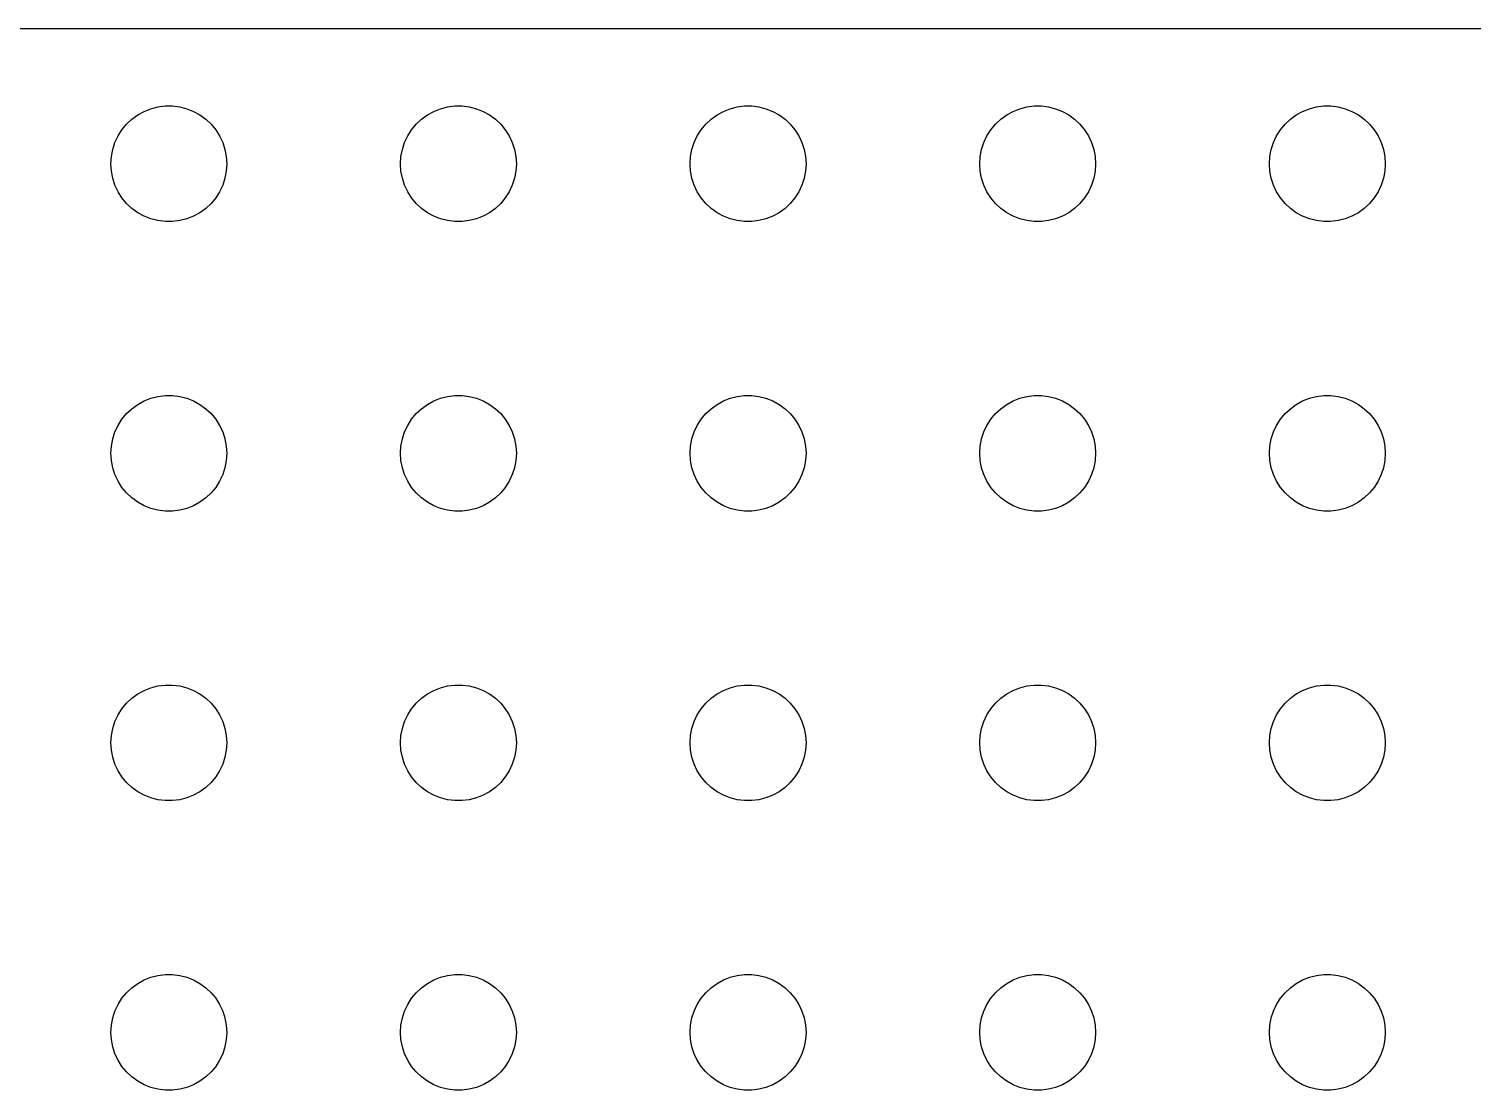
# Model space of a CAD drawing. Header units: metres. Extents: x -75 to 75, y -56 to 56.
# Drawn here: x -37.38 to 0, y 28.5 to 56 of the extents above; entities that cross this region are included whole.
import ezdxf

# ---------------------------------------------------------------- set-up
doc = ezdxf.new("R2010")
doc.units = ezdxf.units.M

msp = doc.modelspace()

# ---------------------------------------------------------------- linework, layer by layer
for p, q in [((72.407, 55.9951), (-72.407, 55.9951)), ((-34.5537, 53.7665), (-34.3887, 53.8572)), ((-34.3887, 53.8572), (-34.2135, 53.9266)), ((-34.2135, 53.9266), (-34.0311, 53.9734)), ((-34.0311, 53.9734), (-33.8442, 53.997)), ((-33.8442, 53.997), (-33.6558, 53.997)), ((-33.6558, 53.997), (-33.4689, 53.9734)), ((-33.4689, 53.9734), (-33.2865, 53.9266)), ((-33.2865, 53.9266), (-33.1113, 53.8572)), ((-33.1113, 53.8572), (-32.9463, 53.7665)), ((-27.0537, 53.7665), (-26.8887, 53.8572)), ((-26.8887, 53.8572), (-26.7135, 53.9266)), ((-26.7135, 53.9266), (-26.5311, 53.9734)), ((-26.5311, 53.9734), (-26.3442, 53.997)), ((-26.3442, 53.997), (-26.1558, 53.997)), ((-26.1558, 53.997), (-25.9689, 53.9734)), ((-25.9689, 53.9734), (-25.7865, 53.9266)), ((-25.7865, 53.9266), (-25.6113, 53.8572)), ((-25.6113, 53.8572), (-25.4463, 53.7665)), ((-19.5537, 53.7665), (-19.3887, 53.8572)), ((-19.3887, 53.8572), (-19.2135, 53.9266)), ((-19.2135, 53.9266), (-19.0311, 53.9734)), ((-19.0311, 53.9734), (-18.8442, 53.997)), ((-18.8442, 53.997), (-18.6558, 53.997)), ((-18.6558, 53.997), (-18.4689, 53.9734)), ((-18.4689, 53.9734), (-18.2865, 53.9266)), ((-18.2865, 53.9266), (-18.1113, 53.8572)), ((-18.1113, 53.8572), (-17.9463, 53.7665)), ((-12.0537, 53.7665), (-11.8887, 53.8572)), ((-11.8887, 53.8572), (-11.7135, 53.9266)), ((-11.7135, 53.9266), (-11.5311, 53.9734)), ((-11.5311, 53.9734), (-11.3442, 53.997)), ((-11.3442, 53.997), (-11.1558, 53.997)), ((-11.1558, 53.997), (-10.9689, 53.9734)), ((-10.9689, 53.9734), (-10.7865, 53.9266)), ((-10.7865, 53.9266), (-10.6113, 53.8572)), ((-10.6113, 53.8572), (-10.4463, 53.7665)), ((-4.55373, 53.7665), (-4.38866, 53.8572)), ((-4.38866, 53.8572), (-4.21352, 53.9266)), ((-4.21352, 53.9266), (-4.03107, 53.9734)), ((-4.03107, 53.9734), (-3.84418, 53.997)), ((-3.84418, 53.997), (-3.65581, 53.997)), ((-3.65581, 53.997), (-3.46892, 53.9734)), ((-3.46892, 53.9734), (-3.28647, 53.9266)), ((-3.28647, 53.9266), (-3.11133, 53.8572)), ((-3.11133, 53.8572), (-2.94626, 53.7665)), ((-34.9635, 53.3817), (-34.8434, 53.5268)), ((-34.8434, 53.5268), (-34.7061, 53.6558)), ((-34.7061, 53.6558), (-34.5537, 53.7665)), ((-32.9463, 53.7665), (-32.7939, 53.6558)), ((-32.7939, 53.6558), (-32.6565, 53.5268)), ((-32.6565, 53.5268), (-32.5365, 53.3817)), ((-27.4635, 53.3817), (-27.3434, 53.5268)), ((-27.3434, 53.5268), (-27.2061, 53.6558)), ((-27.2061, 53.6558), (-27.0537, 53.7665)), ((-25.4463, 53.7665), (-25.2939, 53.6558)), ((-25.2939, 53.6558), (-25.1565, 53.5268)), ((-25.1565, 53.5268), (-25.0365, 53.3817)), ((-19.9635, 53.3817), (-19.8434, 53.5268)), ((-19.8434, 53.5268), (-19.7061, 53.6558)), ((-19.7061, 53.6558), (-19.5537, 53.7665)), ((-17.9463, 53.7665), (-17.7939, 53.6558)), ((-17.7939, 53.6558), (-17.6565, 53.5268)), ((-17.6565, 53.5268), (-17.5365, 53.3817)), ((-12.4635, 53.3817), (-12.3434, 53.5268)), ((-12.3434, 53.5268), (-12.2061, 53.6558)), ((-12.2061, 53.6558), (-12.0537, 53.7665)), ((-10.4463, 53.7665), (-10.2939, 53.6558)), ((-10.2939, 53.6558), (-10.1565, 53.5268)), ((-10.1565, 53.5268), (-10.0365, 53.3817)), ((-4.96352, 53.3817), (-4.84344, 53.5268)), ((-4.84344, 53.5268), (-4.70613, 53.6558)), ((-4.70613, 53.6558), (-4.55373, 53.7665)), ((-2.94626, 53.7665), (-2.79385, 53.6558)), ((-2.79385, 53.6558), (-2.65654, 53.5268)), ((-2.65654, 53.5268), (-2.53647, 53.3817)), ((-35.1447, 53.0522), (-35.0645, 53.2226)), ((-35.0645, 53.2226), (-34.9635, 53.3817)), ((-32.5365, 53.3817), (-32.4355, 53.2226)), ((-32.4355, 53.2226), (-32.3553, 53.0522)), ((-27.6447, 53.0522), (-27.5645, 53.2226)), ((-27.5645, 53.2226), (-27.4635, 53.3817)), ((-25.0365, 53.3817), (-24.9355, 53.2226)), ((-24.9355, 53.2226), (-24.8553, 53.0522)), ((-20.1447, 53.0522), (-20.0645, 53.2226)), ((-20.0645, 53.2226), (-19.9635, 53.3817)), ((-17.5365, 53.3817), (-17.4355, 53.2226)), ((-17.4355, 53.2226), (-17.3553, 53.0522)), ((-12.6447, 53.0522), (-12.5645, 53.2226)), ((-12.5645, 53.2226), (-12.4635, 53.3817)), ((-10.0365, 53.3817), (-9.93553, 53.2226)), ((-9.93553, 53.2226), (-9.85533, 53.0522)), ((-5.14465, 53.0522), (-5.06445, 53.2226)), ((-5.06445, 53.2226), (-4.96352, 53.3817)), ((-2.53647, 53.3817), (-2.43553, 53.2226)), ((-2.43553, 53.2226), (-2.35533, 53.0522)), ((-35.2382, 52.688), (-35.2029, 52.873)), ((-35.2029, 52.873), (-35.1447, 53.0522)), ((-32.3553, 53.0522), (-32.2971, 52.873)), ((-32.2971, 52.873), (-32.2618, 52.688)), ((-27.7382, 52.688), (-27.7029, 52.873)), ((-27.7029, 52.873), (-27.6447, 53.0522)), ((-24.8553, 53.0522), (-24.7971, 52.873)), ((-24.7971, 52.873), (-24.7618, 52.688)), ((-20.2382, 52.688), (-20.2029, 52.873)), ((-20.2029, 52.873), (-20.1447, 53.0522)), ((-17.3553, 53.0522), (-17.2971, 52.873)), ((-17.2971, 52.873), (-17.2618, 52.688)), ((-12.7382, 52.688), (-12.7029, 52.873)), ((-12.7029, 52.873), (-12.6447, 53.0522)), ((-9.85533, 53.0522), (-9.79712, 52.873)), ((-9.79712, 52.873), (-9.76183, 52.688)), ((-5.23816, 52.688), (-5.20287, 52.873)), ((-5.20287, 52.873), (-5.14465, 53.0522)), ((-2.35533, 53.0522), (-2.29712, 52.873)), ((-2.29712, 52.873), (-2.26183, 52.688)), ((-35.25, 52.5), (-35.2382, 52.688)), ((-35.2382, 52.312), (-35.25, 52.5)), ((-32.2618, 52.688), (-32.25, 52.5)), ((-32.25, 52.5), (-32.2618, 52.312)), ((-27.75, 52.5), (-27.7382, 52.688)), ((-27.7382, 52.312), (-27.75, 52.5)), ((-24.7618, 52.688), (-24.75, 52.5)), ((-24.75, 52.5), (-24.7618, 52.312)), ((-20.25, 52.5), (-20.2382, 52.688)), ((-20.2382, 52.312), (-20.25, 52.5)), ((-17.2618, 52.688), (-17.25, 52.5)), ((-17.25, 52.5), (-17.2618, 52.312)), ((-12.75, 52.5), (-12.7382, 52.688)), ((-12.7382, 52.312), (-12.75, 52.5)), ((-9.76183, 52.688), (-9.75, 52.5)), ((-9.75, 52.5), (-9.76183, 52.312)), ((-5.25, 52.5), (-5.23816, 52.688)), ((-5.23816, 52.312), (-5.25, 52.5)), ((-2.26183, 52.688), (-2.25, 52.5)), ((-2.25, 52.5), (-2.26183, 52.312)), ((-35.2029, 52.127), (-35.2382, 52.312)), ((-35.1447, 51.9478), (-35.2029, 52.127)), ((-32.2971, 52.127), (-32.3553, 51.9478)), ((-32.2618, 52.312), (-32.2971, 52.127)), ((-27.7029, 52.127), (-27.7382, 52.312)), ((-27.6447, 51.9478), (-27.7029, 52.127)), ((-24.7971, 52.127), (-24.8553, 51.9478)), ((-24.7618, 52.312), (-24.7971, 52.127)), ((-20.2029, 52.127), (-20.2382, 52.312)), ((-20.1447, 51.9478), (-20.2029, 52.127)), ((-17.2971, 52.127), (-17.3553, 51.9478)), ((-17.2618, 52.312), (-17.2971, 52.127)), ((-12.7029, 52.127), (-12.7382, 52.312)), ((-12.6447, 51.9478), (-12.7029, 52.127)), ((-9.79712, 52.127), (-9.85533, 51.9478)), ((-9.76183, 52.312), (-9.79712, 52.127)), ((-5.20287, 52.127), (-5.23816, 52.312)), ((-5.14465, 51.9478), (-5.20287, 52.127)), ((-2.29712, 52.127), (-2.35533, 51.9478)), ((-2.26183, 52.312), (-2.29712, 52.127)), ((-35.0645, 51.7774), (-35.1447, 51.9478)), ((-34.9635, 51.6183), (-35.0645, 51.7774)), ((-34.8434, 51.4732), (-34.9635, 51.6183)), ((-32.5365, 51.6183), (-32.6565, 51.4732)), ((-32.4355, 51.7774), (-32.5365, 51.6183)), ((-32.3553, 51.9478), (-32.4355, 51.7774)), ((-27.5645, 51.7774), (-27.6447, 51.9478)), ((-27.4635, 51.6183), (-27.5645, 51.7774)), ((-27.3434, 51.4732), (-27.4635, 51.6183)), ((-25.0365, 51.6183), (-25.1565, 51.4732)), ((-24.9355, 51.7774), (-25.0365, 51.6183)), ((-24.8553, 51.9478), (-24.9355, 51.7774)), ((-20.0645, 51.7774), (-20.1447, 51.9478)), ((-19.9635, 51.6183), (-20.0645, 51.7774)), ((-19.8434, 51.4732), (-19.9635, 51.6183)), ((-17.5365, 51.6183), (-17.6565, 51.4732)), ((-17.4355, 51.7774), (-17.5365, 51.6183)), ((-17.3553, 51.9478), (-17.4355, 51.7774)), ((-12.5645, 51.7774), (-12.6447, 51.9478)), ((-12.4635, 51.6183), (-12.5645, 51.7774)), ((-12.3434, 51.4732), (-12.4635, 51.6183)), ((-10.0365, 51.6183), (-10.1565, 51.4732)), ((-9.93553, 51.7774), (-10.0365, 51.6183)), ((-9.85533, 51.9478), (-9.93553, 51.7774)), ((-5.06445, 51.7774), (-5.14465, 51.9478)), ((-4.96352, 51.6183), (-5.06445, 51.7774)), ((-4.84344, 51.4732), (-4.96352, 51.6183)), ((-2.53647, 51.6183), (-2.65654, 51.4732)), ((-2.43553, 51.7774), (-2.53647, 51.6183)), ((-2.35533, 51.9478), (-2.43553, 51.7774)), ((-34.7061, 51.3442), (-34.8434, 51.4732)), ((-34.5537, 51.2335), (-34.7061, 51.3442)), ((-34.3887, 51.1428), (-34.5537, 51.2335)), ((-32.9463, 51.2335), (-33.1113, 51.1428)), ((-32.7939, 51.3442), (-32.9463, 51.2335)), ((-32.6565, 51.4732), (-32.7939, 51.3442)), ((-27.2061, 51.3442), (-27.3434, 51.4732)), ((-27.0537, 51.2335), (-27.2061, 51.3442)), ((-26.8887, 51.1428), (-27.0537, 51.2335)), ((-25.4463, 51.2335), (-25.6113, 51.1428)), ((-25.2939, 51.3442), (-25.4463, 51.2335)), ((-25.1565, 51.4732), (-25.2939, 51.3442)), ((-19.7061, 51.3442), (-19.8434, 51.4732)), ((-19.5537, 51.2335), (-19.7061, 51.3442)), ((-19.3887, 51.1428), (-19.5537, 51.2335)), ((-17.9463, 51.2335), (-18.1113, 51.1428)), ((-17.7939, 51.3442), (-17.9463, 51.2335)), ((-17.6565, 51.4732), (-17.7939, 51.3442)), ((-12.2061, 51.3442), (-12.3434, 51.4732)), ((-12.0537, 51.2335), (-12.2061, 51.3442)), ((-11.8887, 51.1428), (-12.0537, 51.2335)), ((-10.4463, 51.2335), (-10.6113, 51.1428)), ((-10.2939, 51.3442), (-10.4463, 51.2335)), ((-10.1565, 51.4732), (-10.2939, 51.3442)), ((-4.70613, 51.3442), (-4.84344, 51.4732)), ((-4.55373, 51.2335), (-4.70613, 51.3442)), ((-4.38866, 51.1428), (-4.55373, 51.2335)), ((-2.94626, 51.2335), (-3.11133, 51.1428)), ((-2.79385, 51.3442), (-2.94626, 51.2335)), ((-2.65654, 51.4732), (-2.79385, 51.3442)), ((-34.2135, 51.0734), (-34.3887, 51.1428)), ((-34.0311, 51.0266), (-34.2135, 51.0734)), ((-33.8442, 51.003), (-34.0311, 51.0266)), ((-33.6558, 51.003), (-33.8442, 51.003)), ((-33.4689, 51.0266), (-33.6558, 51.003)), ((-33.2865, 51.0734), (-33.4689, 51.0266)), ((-33.1113, 51.1428), (-33.2865, 51.0734)), ((-26.7135, 51.0734), (-26.8887, 51.1428)), ((-26.5311, 51.0266), (-26.7135, 51.0734)), ((-26.3442, 51.003), (-26.5311, 51.0266)), ((-26.1558, 51.003), (-26.3442, 51.003)), ((-25.9689, 51.0266), (-26.1558, 51.003)), ((-25.7865, 51.0734), (-25.9689, 51.0266)), ((-25.6113, 51.1428), (-25.7865, 51.0734)), ((-19.2135, 51.0734), (-19.3887, 51.1428)), ((-19.0311, 51.0266), (-19.2135, 51.0734)), ((-18.8442, 51.003), (-19.0311, 51.0266)), ((-18.6558, 51.003), (-18.8442, 51.003)), ((-18.4689, 51.0266), (-18.6558, 51.003)), ((-18.2865, 51.0734), (-18.4689, 51.0266)), ((-18.1113, 51.1428), (-18.2865, 51.0734)), ((-11.7135, 51.0734), (-11.8887, 51.1428)), ((-11.5311, 51.0266), (-11.7135, 51.0734)), ((-11.3442, 51.003), (-11.5311, 51.0266)), ((-11.1558, 51.003), (-11.3442, 51.003)), ((-10.9689, 51.0266), (-11.1558, 51.003)), ((-10.7865, 51.0734), (-10.9689, 51.0266)), ((-10.6113, 51.1428), (-10.7865, 51.0734)), ((-4.21352, 51.0734), (-4.38866, 51.1428)), ((-4.03107, 51.0266), (-4.21352, 51.0734)), ((-3.84418, 51.003), (-4.03107, 51.0266)), ((-3.65581, 51.003), (-3.84418, 51.003)), ((-3.46892, 51.0266), (-3.65581, 51.003)), ((-3.28647, 51.0734), (-3.46892, 51.0266)), ((-3.11133, 51.1428), (-3.28647, 51.0734)), ((-34.5537, 46.2665), (-34.3887, 46.3572)), ((-34.3887, 46.3572), (-34.2135, 46.4266)), ((-34.2135, 46.4266), (-34.0311, 46.4734)), ((-34.0311, 46.4734), (-33.8442, 46.497)), ((-33.8442, 46.497), (-33.6558, 46.497)), ((-33.6558, 46.497), (-33.4689, 46.4734)), ((-33.4689, 46.4734), (-33.2865, 46.4266)), ((-33.2865, 46.4266), (-33.1113, 46.3572)), ((-33.1113, 46.3572), (-32.9463, 46.2665)), ((-27.0537, 46.2665), (-26.8887, 46.3572)), ((-26.8887, 46.3572), (-26.7135, 46.4266)), ((-26.7135, 46.4266), (-26.5311, 46.4734)), ((-26.5311, 46.4734), (-26.3442, 46.497)), ((-26.3442, 46.497), (-26.1558, 46.497)), ((-26.1558, 46.497), (-25.9689, 46.4734)), ((-25.9689, 46.4734), (-25.7865, 46.4266)), ((-25.7865, 46.4266), (-25.6113, 46.3572)), ((-25.6113, 46.3572), (-25.4463, 46.2665)), ((-19.5537, 46.2665), (-19.3887, 46.3572)), ((-19.3887, 46.3572), (-19.2135, 46.4266)), ((-19.2135, 46.4266), (-19.0311, 46.4734)), ((-19.0311, 46.4734), (-18.8442, 46.497)), ((-18.8442, 46.497), (-18.6558, 46.497)), ((-18.6558, 46.497), (-18.4689, 46.4734)), ((-18.4689, 46.4734), (-18.2865, 46.4266)), ((-18.2865, 46.4266), (-18.1113, 46.3572)), ((-18.1113, 46.3572), (-17.9463, 46.2665)), ((-12.0537, 46.2665), (-11.8887, 46.3572)), ((-11.8887, 46.3572), (-11.7135, 46.4266)), ((-11.7135, 46.4266), (-11.5311, 46.4734)), ((-11.5311, 46.4734), (-11.3442, 46.497)), ((-11.3442, 46.497), (-11.1558, 46.497)), ((-11.1558, 46.497), (-10.9689, 46.4734)), ((-10.9689, 46.4734), (-10.7865, 46.4266)), ((-10.7865, 46.4266), (-10.6113, 46.3572)), ((-10.6113, 46.3572), (-10.4463, 46.2665)), ((-4.55373, 46.2665), (-4.38866, 46.3572)), ((-4.38866, 46.3572), (-4.21352, 46.4266)), ((-4.21352, 46.4266), (-4.03107, 46.4734)), ((-4.03107, 46.4734), (-3.84418, 46.497)), ((-3.84418, 46.497), (-3.65581, 46.497)), ((-3.65581, 46.497), (-3.46892, 46.4734)), ((-3.46892, 46.4734), (-3.28647, 46.4266)), ((-3.28647, 46.4266), (-3.11133, 46.3572)), ((-3.11133, 46.3572), (-2.94626, 46.2665)), ((-34.9635, 45.8817), (-34.8434, 46.0268)), ((-34.8434, 46.0268), (-34.7061, 46.1558)), ((-34.7061, 46.1558), (-34.5537, 46.2665)), ((-32.9463, 46.2665), (-32.7939, 46.1558)), ((-32.7939, 46.1558), (-32.6565, 46.0268)), ((-32.6565, 46.0268), (-32.5365, 45.8817)), ((-27.4635, 45.8817), (-27.3434, 46.0268)), ((-27.3434, 46.0268), (-27.2061, 46.1558)), ((-27.2061, 46.1558), (-27.0537, 46.2665)), ((-25.4463, 46.2665), (-25.2939, 46.1558)), ((-25.2939, 46.1558), (-25.1565, 46.0268)), ((-25.1565, 46.0268), (-25.0365, 45.8817)), ((-19.9635, 45.8817), (-19.8434, 46.0268)), ((-19.8434, 46.0268), (-19.7061, 46.1558)), ((-19.7061, 46.1558), (-19.5537, 46.2665)), ((-17.9463, 46.2665), (-17.7939, 46.1558)), ((-17.7939, 46.1558), (-17.6565, 46.0268)), ((-17.6565, 46.0268), (-17.5365, 45.8817)), ((-12.4635, 45.8817), (-12.3434, 46.0268)), ((-12.3434, 46.0268), (-12.2061, 46.1558)), ((-12.2061, 46.1558), (-12.0537, 46.2665)), ((-10.4463, 46.2665), (-10.2939, 46.1558)), ((-10.2939, 46.1558), (-10.1565, 46.0268)), ((-10.1565, 46.0268), (-10.0365, 45.8817)), ((-4.96352, 45.8817), (-4.84344, 46.0268)), ((-4.84344, 46.0268), (-4.70613, 46.1558)), ((-4.70613, 46.1558), (-4.55373, 46.2665)), ((-2.94626, 46.2665), (-2.79385, 46.1558)), ((-2.79385, 46.1558), (-2.65654, 46.0268)), ((-2.65654, 46.0268), (-2.53647, 45.8817)), ((-35.1447, 45.5522), (-35.0645, 45.7226)), ((-35.0645, 45.7226), (-34.9635, 45.8817)), ((-32.5365, 45.8817), (-32.4355, 45.7226)), ((-32.4355, 45.7226), (-32.3553, 45.5522)), ((-27.6447, 45.5522), (-27.5645, 45.7226)), ((-27.5645, 45.7226), (-27.4635, 45.8817)), ((-25.0365, 45.8817), (-24.9355, 45.7226)), ((-24.9355, 45.7226), (-24.8553, 45.5522)), ((-20.1447, 45.5522), (-20.0645, 45.7226)), ((-20.0645, 45.7226), (-19.9635, 45.8817)), ((-17.5365, 45.8817), (-17.4355, 45.7226)), ((-17.4355, 45.7226), (-17.3553, 45.5522)), ((-12.6447, 45.5522), (-12.5645, 45.7226)), ((-12.5645, 45.7226), (-12.4635, 45.8817)), ((-10.0365, 45.8817), (-9.93553, 45.7226)), ((-9.93553, 45.7226), (-9.85533, 45.5522)), ((-5.14465, 45.5522), (-5.06445, 45.7226)), ((-5.06445, 45.7226), (-4.96352, 45.8817)), ((-2.53647, 45.8817), (-2.43553, 45.7226)), ((-2.43553, 45.7226), (-2.35533, 45.5522)), ((-35.2382, 45.188), (-35.2029, 45.373)), ((-35.2029, 45.373), (-35.1447, 45.5522)), ((-32.3553, 45.5522), (-32.2971, 45.373)), ((-32.2971, 45.373), (-32.2618, 45.188)), ((-27.7382, 45.188), (-27.7029, 45.373)), ((-27.7029, 45.373), (-27.6447, 45.5522)), ((-24.8553, 45.5522), (-24.7971, 45.373)), ((-24.7971, 45.373), (-24.7618, 45.188)), ((-20.2382, 45.188), (-20.2029, 45.373)), ((-20.2029, 45.373), (-20.1447, 45.5522)), ((-17.3553, 45.5522), (-17.2971, 45.373)), ((-17.2971, 45.373), (-17.2618, 45.188)), ((-12.7382, 45.188), (-12.7029, 45.373)), ((-12.7029, 45.373), (-12.6447, 45.5522)), ((-9.85533, 45.5522), (-9.79712, 45.373)), ((-9.79712, 45.373), (-9.76183, 45.188)), ((-5.23816, 45.188), (-5.20287, 45.373)), ((-5.20287, 45.373), (-5.14465, 45.5522)), ((-2.35533, 45.5522), (-2.29712, 45.373)), ((-2.29712, 45.373), (-2.26183, 45.188)), ((-35.25, 45), (-35.2382, 45.188)), ((-35.2382, 44.812), (-35.25, 45)), ((-32.2618, 45.188), (-32.25, 45)), ((-32.25, 45), (-32.2618, 44.812)), ((-27.75, 45), (-27.7382, 45.188)), ((-27.7382, 44.812), (-27.75, 45)), ((-24.7618, 45.188), (-24.75, 45)), ((-24.75, 45), (-24.7618, 44.812)), ((-20.25, 45), (-20.2382, 45.188)), ((-20.2382, 44.812), (-20.25, 45)), ((-17.2618, 45.188), (-17.25, 45)), ((-17.25, 45), (-17.2618, 44.812)), ((-12.75, 45), (-12.7382, 45.188)), ((-12.7382, 44.812), (-12.75, 45)), ((-9.76183, 45.188), (-9.75, 45)), ((-9.75, 45), (-9.76183, 44.812)), ((-5.25, 45), (-5.23816, 45.188)), ((-5.23816, 44.812), (-5.25, 45)), ((-2.26183, 45.188), (-2.25, 45)), ((-2.25, 45), (-2.26183, 44.812)), ((-35.2029, 44.627), (-35.2382, 44.812)), ((-35.1447, 44.4478), (-35.2029, 44.627)), ((-32.2971, 44.627), (-32.3553, 44.4478)), ((-32.2618, 44.812), (-32.2971, 44.627)), ((-27.7029, 44.627), (-27.7382, 44.812)), ((-27.6447, 44.4478), (-27.7029, 44.627)), ((-24.7971, 44.627), (-24.8553, 44.4478)), ((-24.7618, 44.812), (-24.7971, 44.627)), ((-20.2029, 44.627), (-20.2382, 44.812)), ((-20.1447, 44.4478), (-20.2029, 44.627)), ((-17.2971, 44.627), (-17.3553, 44.4478)), ((-17.2618, 44.812), (-17.2971, 44.627)), ((-12.7029, 44.627), (-12.7382, 44.812)), ((-12.6447, 44.4478), (-12.7029, 44.627)), ((-9.79712, 44.627), (-9.85533, 44.4478)), ((-9.76183, 44.812), (-9.79712, 44.627)), ((-5.20287, 44.627), (-5.23816, 44.812)), ((-5.14465, 44.4478), (-5.20287, 44.627)), ((-2.29712, 44.627), (-2.35533, 44.4478)), ((-2.26183, 44.812), (-2.29712, 44.627)), ((-35.0645, 44.2774), (-35.1447, 44.4478)), ((-34.9635, 44.1183), (-35.0645, 44.2774)), ((-34.8434, 43.9732), (-34.9635, 44.1183)), ((-32.5365, 44.1183), (-32.6565, 43.9732)), ((-32.4355, 44.2774), (-32.5365, 44.1183)), ((-32.3553, 44.4478), (-32.4355, 44.2774)), ((-27.5645, 44.2774), (-27.6447, 44.4478)), ((-27.4635, 44.1183), (-27.5645, 44.2774)), ((-27.3434, 43.9732), (-27.4635, 44.1183)), ((-25.0365, 44.1183), (-25.1565, 43.9732)), ((-24.9355, 44.2774), (-25.0365, 44.1183)), ((-24.8553, 44.4478), (-24.9355, 44.2774)), ((-20.0645, 44.2774), (-20.1447, 44.4478)), ((-19.9635, 44.1183), (-20.0645, 44.2774)), ((-19.8434, 43.9732), (-19.9635, 44.1183)), ((-17.5365, 44.1183), (-17.6565, 43.9732)), ((-17.4355, 44.2774), (-17.5365, 44.1183)), ((-17.3553, 44.4478), (-17.4355, 44.2774)), ((-12.5645, 44.2774), (-12.6447, 44.4478)), ((-12.4635, 44.1183), (-12.5645, 44.2774)), ((-12.3434, 43.9732), (-12.4635, 44.1183)), ((-10.0365, 44.1183), (-10.1565, 43.9732)), ((-9.93553, 44.2774), (-10.0365, 44.1183)), ((-9.85533, 44.4478), (-9.93553, 44.2774)), ((-5.06445, 44.2774), (-5.14465, 44.4478)), ((-4.96352, 44.1183), (-5.06445, 44.2774)), ((-4.84344, 43.9732), (-4.96352, 44.1183)), ((-2.53647, 44.1183), (-2.65654, 43.9732)), ((-2.43553, 44.2774), (-2.53647, 44.1183)), ((-2.35533, 44.4478), (-2.43553, 44.2774)), ((-34.7061, 43.8442), (-34.8434, 43.9732)), ((-34.5537, 43.7335), (-34.7061, 43.8442)), ((-34.3887, 43.6428), (-34.5537, 43.7335)), ((-32.9463, 43.7335), (-33.1113, 43.6428)), ((-32.7939, 43.8442), (-32.9463, 43.7335)), ((-32.6565, 43.9732), (-32.7939, 43.8442)), ((-27.2061, 43.8442), (-27.3434, 43.9732)), ((-27.0537, 43.7335), (-27.2061, 43.8442)), ((-26.8887, 43.6428), (-27.0537, 43.7335)), ((-25.4463, 43.7335), (-25.6113, 43.6428)), ((-25.2939, 43.8442), (-25.4463, 43.7335)), ((-25.1565, 43.9732), (-25.2939, 43.8442)), ((-19.7061, 43.8442), (-19.8434, 43.9732)), ((-19.5537, 43.7335), (-19.7061, 43.8442)), ((-19.3887, 43.6428), (-19.5537, 43.7335)), ((-17.9463, 43.7335), (-18.1113, 43.6428)), ((-17.7939, 43.8442), (-17.9463, 43.7335)), ((-17.6565, 43.9732), (-17.7939, 43.8442)), ((-12.2061, 43.8442), (-12.3434, 43.9732)), ((-12.0537, 43.7335), (-12.2061, 43.8442)), ((-11.8887, 43.6428), (-12.0537, 43.7335)), ((-10.4463, 43.7335), (-10.6113, 43.6428)), ((-10.2939, 43.8442), (-10.4463, 43.7335)), ((-10.1565, 43.9732), (-10.2939, 43.8442)), ((-4.70613, 43.8442), (-4.84344, 43.9732)), ((-4.55373, 43.7335), (-4.70613, 43.8442)), ((-4.38866, 43.6428), (-4.55373, 43.7335)), ((-2.94626, 43.7335), (-3.11133, 43.6428)), ((-2.79385, 43.8442), (-2.94626, 43.7335)), ((-2.65654, 43.9732), (-2.79385, 43.8442)), ((-34.2135, 43.5734), (-34.3887, 43.6428)), ((-34.0311, 43.5266), (-34.2135, 43.5734)), ((-33.8442, 43.503), (-34.0311, 43.5266)), ((-33.6558, 43.503), (-33.8442, 43.503)), ((-33.4689, 43.5266), (-33.6558, 43.503)), ((-33.2865, 43.5734), (-33.4689, 43.5266)), ((-33.1113, 43.6428), (-33.2865, 43.5734)), ((-26.7135, 43.5734), (-26.8887, 43.6428)), ((-26.5311, 43.5266), (-26.7135, 43.5734)), ((-26.3442, 43.503), (-26.5311, 43.5266)), ((-26.1558, 43.503), (-26.3442, 43.503)), ((-25.9689, 43.5266), (-26.1558, 43.503)), ((-25.7865, 43.5734), (-25.9689, 43.5266)), ((-25.6113, 43.6428), (-25.7865, 43.5734)), ((-19.2135, 43.5734), (-19.3887, 43.6428)), ((-19.0311, 43.5266), (-19.2135, 43.5734)), ((-18.8442, 43.503), (-19.0311, 43.5266)), ((-18.6558, 43.503), (-18.8442, 43.503)), ((-18.4689, 43.5266), (-18.6558, 43.503)), ((-18.2865, 43.5734), (-18.4689, 43.5266)), ((-18.1113, 43.6428), (-18.2865, 43.5734)), ((-11.7135, 43.5734), (-11.8887, 43.6428)), ((-11.5311, 43.5266), (-11.7135, 43.5734)), ((-11.3442, 43.503), (-11.5311, 43.5266)), ((-11.1558, 43.503), (-11.3442, 43.503)), ((-10.9689, 43.5266), (-11.1558, 43.503)), ((-10.7865, 43.5734), (-10.9689, 43.5266)), ((-10.6113, 43.6428), (-10.7865, 43.5734)), ((-4.21352, 43.5734), (-4.38866, 43.6428)), ((-4.03107, 43.5266), (-4.21352, 43.5734)), ((-3.84418, 43.503), (-4.03107, 43.5266)), ((-3.65581, 43.503), (-3.84418, 43.503)), ((-3.46892, 43.5266), (-3.65581, 43.503)), ((-3.28647, 43.5734), (-3.46892, 43.5266)), ((-3.11133, 43.6428), (-3.28647, 43.5734)), ((-34.3887, 38.8572), (-34.2135, 38.9266)), ((-34.2135, 38.9266), (-34.0311, 38.9734)), ((-34.0311, 38.9734), (-33.8442, 38.997)), ((-33.8442, 38.997), (-33.6558, 38.997)), ((-33.6558, 38.997), (-33.4689, 38.9734)), ((-33.4689, 38.9734), (-33.2865, 38.9266)), ((-33.2865, 38.9266), (-33.1113, 38.8572)), ((-26.8887, 38.8572), (-26.7135, 38.9266)), ((-26.7135, 38.9266), (-26.5311, 38.9734)), ((-26.5311, 38.9734), (-26.3442, 38.997)), ((-26.3442, 38.997), (-26.1558, 38.997)), ((-26.1558, 38.997), (-25.9689, 38.9734)), ((-25.9689, 38.9734), (-25.7865, 38.9266)), ((-25.7865, 38.9266), (-25.6113, 38.8572)), ((-19.3887, 38.8572), (-19.2135, 38.9266)), ((-19.2135, 38.9266), (-19.0311, 38.9734)), ((-19.0311, 38.9734), (-18.8442, 38.997)), ((-18.8442, 38.997), (-18.6558, 38.997)), ((-18.6558, 38.997), (-18.4689, 38.9734)), ((-18.4689, 38.9734), (-18.2865, 38.9266)), ((-18.2865, 38.9266), (-18.1113, 38.8572)), ((-11.8887, 38.8572), (-11.7135, 38.9266)), ((-11.7135, 38.9266), (-11.5311, 38.9734)), ((-11.5311, 38.9734), (-11.3442, 38.997)), ((-11.3442, 38.997), (-11.1558, 38.997)), ((-11.1558, 38.997), (-10.9689, 38.9734)), ((-10.9689, 38.9734), (-10.7865, 38.9266)), ((-10.7865, 38.9266), (-10.6113, 38.8572)), ((-4.38866, 38.8572), (-4.21352, 38.9266)), ((-4.21352, 38.9266), (-4.03107, 38.9734)), ((-4.03107, 38.9734), (-3.84418, 38.997)), ((-3.84418, 38.997), (-3.65581, 38.997)), ((-3.65581, 38.997), (-3.46892, 38.9734)), ((-3.46892, 38.9734), (-3.28647, 38.9266)), ((-3.28647, 38.9266), (-3.11133, 38.8572)), ((-34.9635, 38.3817), (-34.8434, 38.5268)), ((-34.8434, 38.5268), (-34.7061, 38.6558)), ((-34.7061, 38.6558), (-34.5537, 38.7665)), ((-34.5537, 38.7665), (-34.3887, 38.8572)), ((-33.1113, 38.8572), (-32.9463, 38.7665)), ((-32.9463, 38.7665), (-32.7939, 38.6558)), ((-32.7939, 38.6558), (-32.6565, 38.5268)), ((-32.6565, 38.5268), (-32.5365, 38.3817)), ((-27.4635, 38.3817), (-27.3434, 38.5268)), ((-27.3434, 38.5268), (-27.2061, 38.6558)), ((-27.2061, 38.6558), (-27.0537, 38.7665)), ((-27.0537, 38.7665), (-26.8887, 38.8572)), ((-25.6113, 38.8572), (-25.4463, 38.7665)), ((-25.4463, 38.7665), (-25.2939, 38.6558)), ((-25.2939, 38.6558), (-25.1565, 38.5268)), ((-25.1565, 38.5268), (-25.0365, 38.3817)), ((-19.9635, 38.3817), (-19.8434, 38.5268)), ((-19.8434, 38.5268), (-19.7061, 38.6558)), ((-19.7061, 38.6558), (-19.5537, 38.7665)), ((-19.5537, 38.7665), (-19.3887, 38.8572)), ((-18.1113, 38.8572), (-17.9463, 38.7665)), ((-17.9463, 38.7665), (-17.7939, 38.6558)), ((-17.7939, 38.6558), (-17.6565, 38.5268)), ((-17.6565, 38.5268), (-17.5365, 38.3817)), ((-12.4635, 38.3817), (-12.3434, 38.5268)), ((-12.3434, 38.5268), (-12.2061, 38.6558)), ((-12.2061, 38.6558), (-12.0537, 38.7665)), ((-12.0537, 38.7665), (-11.8887, 38.8572)), ((-10.6113, 38.8572), (-10.4463, 38.7665)), ((-10.4463, 38.7665), (-10.2939, 38.6558)), ((-10.2939, 38.6558), (-10.1565, 38.5268)), ((-10.1565, 38.5268), (-10.0365, 38.3817)), ((-4.96352, 38.3817), (-4.84344, 38.5268)), ((-4.84344, 38.5268), (-4.70613, 38.6558)), ((-4.70613, 38.6558), (-4.55373, 38.7665)), ((-4.55373, 38.7665), (-4.38866, 38.8572)), ((-3.11133, 38.8572), (-2.94626, 38.7665)), ((-2.94626, 38.7665), (-2.79385, 38.6558)), ((-2.79385, 38.6558), (-2.65654, 38.5268)), ((-2.65654, 38.5268), (-2.53647, 38.3817)), ((-35.1447, 38.0522), (-35.0645, 38.2226)), ((-35.0645, 38.2226), (-34.9635, 38.3817)), ((-32.5365, 38.3817), (-32.4355, 38.2226)), ((-32.4355, 38.2226), (-32.3553, 38.0522)), ((-27.6447, 38.0522), (-27.5645, 38.2226)), ((-27.5645, 38.2226), (-27.4635, 38.3817)), ((-25.0365, 38.3817), (-24.9355, 38.2226)), ((-24.9355, 38.2226), (-24.8553, 38.0522)), ((-20.1447, 38.0522), (-20.0645, 38.2226)), ((-20.0645, 38.2226), (-19.9635, 38.3817)), ((-17.5365, 38.3817), (-17.4355, 38.2226)), ((-17.4355, 38.2226), (-17.3553, 38.0522)), ((-12.6447, 38.0522), (-12.5645, 38.2226)), ((-12.5645, 38.2226), (-12.4635, 38.3817)), ((-10.0365, 38.3817), (-9.93553, 38.2226)), ((-9.93553, 38.2226), (-9.85533, 38.0522)), ((-5.14465, 38.0522), (-5.06445, 38.2226)), ((-5.06445, 38.2226), (-4.96352, 38.3817)), ((-2.53647, 38.3817), (-2.43553, 38.2226)), ((-2.43553, 38.2226), (-2.35533, 38.0522)), ((-35.2382, 37.688), (-35.2029, 37.873)), ((-35.2029, 37.873), (-35.1447, 38.0522)), ((-32.3553, 38.0522), (-32.2971, 37.873)), ((-32.2971, 37.873), (-32.2618, 37.688)), ((-27.7382, 37.688), (-27.7029, 37.873)), ((-27.7029, 37.873), (-27.6447, 38.0522)), ((-24.8553, 38.0522), (-24.7971, 37.873)), ((-24.7971, 37.873), (-24.7618, 37.688)), ((-20.2382, 37.688), (-20.2029, 37.873)), ((-20.2029, 37.873), (-20.1447, 38.0522)), ((-17.3553, 38.0522), (-17.2971, 37.873)), ((-17.2971, 37.873), (-17.2618, 37.688)), ((-12.7382, 37.688), (-12.7029, 37.873)), ((-12.7029, 37.873), (-12.6447, 38.0522)), ((-9.85533, 38.0522), (-9.79712, 37.873)), ((-9.79712, 37.873), (-9.76183, 37.688)), ((-5.23816, 37.688), (-5.20287, 37.873)), ((-5.20287, 37.873), (-5.14465, 38.0522)), ((-2.35533, 38.0522), (-2.29712, 37.873)), ((-2.29712, 37.873), (-2.26183, 37.688)), ((-35.25, 37.5), (-35.2382, 37.688)), ((-35.2382, 37.312), (-35.25, 37.5)), ((-32.2618, 37.688), (-32.25, 37.5)), ((-32.25, 37.5), (-32.2618, 37.312)), ((-27.75, 37.5), (-27.7382, 37.688)), ((-27.7382, 37.312), (-27.75, 37.5)), ((-24.7618, 37.688), (-24.75, 37.5)), ((-24.75, 37.5), (-24.7618, 37.312)), ((-20.25, 37.5), (-20.2382, 37.688)), ((-20.2382, 37.312), (-20.25, 37.5)), ((-17.2618, 37.688), (-17.25, 37.5)), ((-17.25, 37.5), (-17.2618, 37.312)), ((-12.75, 37.5), (-12.7382, 37.688)), ((-12.7382, 37.312), (-12.75, 37.5)), ((-9.76183, 37.688), (-9.75, 37.5)), ((-9.75, 37.5), (-9.76183, 37.312)), ((-5.25, 37.5), (-5.23816, 37.688)), ((-5.23816, 37.312), (-5.25, 37.5)), ((-2.26183, 37.688), (-2.25, 37.5)), ((-2.25, 37.5), (-2.26183, 37.312)), ((-35.2029, 37.127), (-35.2382, 37.312)), ((-35.1447, 36.9478), (-35.2029, 37.127)), ((-32.2971, 37.127), (-32.3553, 36.9478)), ((-32.2618, 37.312), (-32.2971, 37.127)), ((-27.7029, 37.127), (-27.7382, 37.312)), ((-27.6447, 36.9478), (-27.7029, 37.127)), ((-24.7971, 37.127), (-24.8553, 36.9478)), ((-24.7618, 37.312), (-24.7971, 37.127)), ((-20.2029, 37.127), (-20.2382, 37.312)), ((-20.1447, 36.9478), (-20.2029, 37.127)), ((-17.2971, 37.127), (-17.3553, 36.9478)), ((-17.2618, 37.312), (-17.2971, 37.127)), ((-12.7029, 37.127), (-12.7382, 37.312)), ((-12.6447, 36.9478), (-12.7029, 37.127)), ((-9.79712, 37.127), (-9.85533, 36.9478)), ((-9.76183, 37.312), (-9.79712, 37.127)), ((-5.20287, 37.127), (-5.23816, 37.312)), ((-5.14465, 36.9478), (-5.20287, 37.127)), ((-2.29712, 37.127), (-2.35533, 36.9478)), ((-2.26183, 37.312), (-2.29712, 37.127)), ((-35.0645, 36.7774), (-35.1447, 36.9478)), ((-34.9635, 36.6183), (-35.0645, 36.7774)), ((-32.4355, 36.7774), (-32.5365, 36.6183)), ((-32.3553, 36.9478), (-32.4355, 36.7774)), ((-27.5645, 36.7774), (-27.6447, 36.9478)), ((-27.4635, 36.6183), (-27.5645, 36.7774)), ((-24.9355, 36.7774), (-25.0365, 36.6183)), ((-24.8553, 36.9478), (-24.9355, 36.7774)), ((-20.0645, 36.7774), (-20.1447, 36.9478)), ((-19.9635, 36.6183), (-20.0645, 36.7774)), ((-17.4355, 36.7774), (-17.5365, 36.6183)), ((-17.3553, 36.9478), (-17.4355, 36.7774)), ((-12.5645, 36.7774), (-12.6447, 36.9478)), ((-12.4635, 36.6183), (-12.5645, 36.7774)), ((-9.93553, 36.7774), (-10.0365, 36.6183)), ((-9.85533, 36.9478), (-9.93553, 36.7774)), ((-5.06445, 36.7774), (-5.14465, 36.9478)), ((-4.96352, 36.6183), (-5.06445, 36.7774)), ((-2.43553, 36.7774), (-2.53647, 36.6183)), ((-2.35533, 36.9478), (-2.43553, 36.7774)), ((-34.8434, 36.4732), (-34.9635, 36.6183)), ((-34.7061, 36.3442), (-34.8434, 36.4732)), ((-34.5537, 36.2335), (-34.7061, 36.3442)), ((-32.7939, 36.3442), (-32.9463, 36.2335)), ((-32.6565, 36.4732), (-32.7939, 36.3442)), ((-32.5365, 36.6183), (-32.6565, 36.4732)), ((-27.3434, 36.4732), (-27.4635, 36.6183)), ((-27.2061, 36.3442), (-27.3434, 36.4732)), ((-27.0537, 36.2335), (-27.2061, 36.3442)), ((-25.2939, 36.3442), (-25.4463, 36.2335)), ((-25.1565, 36.4732), (-25.2939, 36.3442)), ((-25.0365, 36.6183), (-25.1565, 36.4732)), ((-19.8434, 36.4732), (-19.9635, 36.6183)), ((-19.7061, 36.3442), (-19.8434, 36.4732)), ((-19.5537, 36.2335), (-19.7061, 36.3442)), ((-17.7939, 36.3442), (-17.9463, 36.2335)), ((-17.6565, 36.4732), (-17.7939, 36.3442)), ((-17.5365, 36.6183), (-17.6565, 36.4732)), ((-12.3434, 36.4732), (-12.4635, 36.6183)), ((-12.2061, 36.3442), (-12.3434, 36.4732)), ((-12.0537, 36.2335), (-12.2061, 36.3442)), ((-10.2939, 36.3442), (-10.4463, 36.2335)), ((-10.1565, 36.4732), (-10.2939, 36.3442)), ((-10.0365, 36.6183), (-10.1565, 36.4732)), ((-4.84344, 36.4732), (-4.96352, 36.6183)), ((-4.70613, 36.3442), (-4.84344, 36.4732)), ((-4.55373, 36.2335), (-4.70613, 36.3442)), ((-2.79385, 36.3442), (-2.94626, 36.2335)), ((-2.65654, 36.4732), (-2.79385, 36.3442)), ((-2.53647, 36.6183), (-2.65654, 36.4732)), ((-34.3887, 36.1428), (-34.5537, 36.2335)), ((-34.2135, 36.0734), (-34.3887, 36.1428)), ((-34.0311, 36.0266), (-34.2135, 36.0734)), ((-33.8442, 36.003), (-34.0311, 36.0266)), ((-33.6558, 36.003), (-33.8442, 36.003)), ((-33.4689, 36.0266), (-33.6558, 36.003)), ((-33.2865, 36.0734), (-33.4689, 36.0266)), ((-33.1113, 36.1428), (-33.2865, 36.0734)), ((-32.9463, 36.2335), (-33.1113, 36.1428)), ((-26.8887, 36.1428), (-27.0537, 36.2335)), ((-26.7135, 36.0734), (-26.8887, 36.1428)), ((-26.5311, 36.0266), (-26.7135, 36.0734)), ((-26.3442, 36.003), (-26.5311, 36.0266)), ((-26.1558, 36.003), (-26.3442, 36.003)), ((-25.9689, 36.0266), (-26.1558, 36.003)), ((-25.7865, 36.0734), (-25.9689, 36.0266)), ((-25.6113, 36.1428), (-25.7865, 36.0734)), ((-25.4463, 36.2335), (-25.6113, 36.1428)), ((-19.3887, 36.1428), (-19.5537, 36.2335)), ((-19.2135, 36.0734), (-19.3887, 36.1428)), ((-19.0311, 36.0266), (-19.2135, 36.0734)), ((-18.8442, 36.003), (-19.0311, 36.0266)), ((-18.6558, 36.003), (-18.8442, 36.003)), ((-18.4689, 36.0266), (-18.6558, 36.003)), ((-18.2865, 36.0734), (-18.4689, 36.0266)), ((-18.1113, 36.1428), (-18.2865, 36.0734)), ((-17.9463, 36.2335), (-18.1113, 36.1428)), ((-11.8887, 36.1428), (-12.0537, 36.2335)), ((-11.7135, 36.0734), (-11.8887, 36.1428)), ((-11.5311, 36.0266), (-11.7135, 36.0734)), ((-11.3442, 36.003), (-11.5311, 36.0266)), ((-11.1558, 36.003), (-11.3442, 36.003)), ((-10.9689, 36.0266), (-11.1558, 36.003)), ((-10.7865, 36.0734), (-10.9689, 36.0266)), ((-10.6113, 36.1428), (-10.7865, 36.0734)), ((-10.4463, 36.2335), (-10.6113, 36.1428)), ((-4.38866, 36.1428), (-4.55373, 36.2335)), ((-4.21352, 36.0734), (-4.38866, 36.1428)), ((-4.03107, 36.0266), (-4.21352, 36.0734)), ((-3.84418, 36.003), (-4.03107, 36.0266)), ((-3.65581, 36.003), (-3.84418, 36.003)), ((-3.46892, 36.0266), (-3.65581, 36.003)), ((-3.28647, 36.0734), (-3.46892, 36.0266)), ((-3.11133, 36.1428), (-3.28647, 36.0734)), ((-2.94626, 36.2335), (-3.11133, 36.1428)), ((-34.3887, 31.3572), (-34.2135, 31.4266)), ((-34.2135, 31.4266), (-34.0311, 31.4734)), ((-34.0311, 31.4734), (-33.8442, 31.497)), ((-33.8442, 31.497), (-33.6558, 31.497)), ((-33.6558, 31.497), (-33.4689, 31.4734)), ((-33.4689, 31.4734), (-33.2865, 31.4266)), ((-33.2865, 31.4266), (-33.1113, 31.3572)), ((-26.8887, 31.3572), (-26.7135, 31.4266)), ((-26.7135, 31.4266), (-26.5311, 31.4734)), ((-26.5311, 31.4734), (-26.3442, 31.497)), ((-26.3442, 31.497), (-26.1558, 31.497)), ((-26.1558, 31.497), (-25.9689, 31.4734)), ((-25.9689, 31.4734), (-25.7865, 31.4266)), ((-25.7865, 31.4266), (-25.6113, 31.3572)), ((-19.3887, 31.3572), (-19.2135, 31.4266)), ((-19.2135, 31.4266), (-19.0311, 31.4734)), ((-19.0311, 31.4734), (-18.8442, 31.497)), ((-18.8442, 31.497), (-18.6558, 31.497)), ((-18.6558, 31.497), (-18.4689, 31.4734)), ((-18.4689, 31.4734), (-18.2865, 31.4266)), ((-18.2865, 31.4266), (-18.1113, 31.3572)), ((-11.8887, 31.3572), (-11.7135, 31.4266)), ((-11.7135, 31.4266), (-11.5311, 31.4734)), ((-11.5311, 31.4734), (-11.3442, 31.497)), ((-11.3442, 31.497), (-11.1558, 31.497)), ((-11.1558, 31.497), (-10.9689, 31.4734)), ((-10.9689, 31.4734), (-10.7865, 31.4266)), ((-10.7865, 31.4266), (-10.6113, 31.3572)), ((-4.38866, 31.3572), (-4.21352, 31.4266)), ((-4.21352, 31.4266), (-4.03107, 31.4734)), ((-4.03107, 31.4734), (-3.84418, 31.497)), ((-3.84418, 31.497), (-3.65581, 31.497)), ((-3.65581, 31.497), (-3.46892, 31.4734)), ((-3.46892, 31.4734), (-3.28647, 31.4266)), ((-3.28647, 31.4266), (-3.11133, 31.3572)), ((-34.9635, 30.8817), (-34.8434, 31.0268)), ((-34.8434, 31.0268), (-34.7061, 31.1558)), ((-34.7061, 31.1558), (-34.5537, 31.2665)), ((-34.5537, 31.2665), (-34.3887, 31.3572)), ((-33.1113, 31.3572), (-32.9463, 31.2665)), ((-32.9463, 31.2665), (-32.7939, 31.1558)), ((-32.7939, 31.1558), (-32.6565, 31.0268)), ((-32.6565, 31.0268), (-32.5365, 30.8817)), ((-27.4635, 30.8817), (-27.3434, 31.0268)), ((-27.3434, 31.0268), (-27.2061, 31.1558)), ((-27.2061, 31.1558), (-27.0537, 31.2665)), ((-27.0537, 31.2665), (-26.8887, 31.3572)), ((-25.6113, 31.3572), (-25.4463, 31.2665)), ((-25.4463, 31.2665), (-25.2939, 31.1558)), ((-25.2939, 31.1558), (-25.1565, 31.0268)), ((-25.1565, 31.0268), (-25.0365, 30.8817)), ((-19.9635, 30.8817), (-19.8434, 31.0268)), ((-19.8434, 31.0268), (-19.7061, 31.1558)), ((-19.7061, 31.1558), (-19.5537, 31.2665)), ((-19.5537, 31.2665), (-19.3887, 31.3572)), ((-18.1113, 31.3572), (-17.9463, 31.2665)), ((-17.9463, 31.2665), (-17.7939, 31.1558)), ((-17.7939, 31.1558), (-17.6565, 31.0268)), ((-17.6565, 31.0268), (-17.5365, 30.8817)), ((-12.4635, 30.8817), (-12.3434, 31.0268)), ((-12.3434, 31.0268), (-12.2061, 31.1558)), ((-12.2061, 31.1558), (-12.0537, 31.2665)), ((-12.0537, 31.2665), (-11.8887, 31.3572)), ((-10.6113, 31.3572), (-10.4463, 31.2665)), ((-10.4463, 31.2665), (-10.2939, 31.1558)), ((-10.2939, 31.1558), (-10.1565, 31.0268)), ((-10.1565, 31.0268), (-10.0365, 30.8817)), ((-4.96352, 30.8817), (-4.84344, 31.0268)), ((-4.84344, 31.0268), (-4.70613, 31.1558)), ((-4.70613, 31.1558), (-4.55373, 31.2665)), ((-4.55373, 31.2665), (-4.38866, 31.3572)), ((-3.11133, 31.3572), (-2.94626, 31.2665)), ((-2.94626, 31.2665), (-2.79385, 31.1558)), ((-2.79385, 31.1558), (-2.65654, 31.0268)), ((-2.65654, 31.0268), (-2.53647, 30.8817)), ((-35.1447, 30.5522), (-35.0645, 30.7226)), ((-35.0645, 30.7226), (-34.9635, 30.8817)), ((-32.5365, 30.8817), (-32.4355, 30.7226)), ((-32.4355, 30.7226), (-32.3553, 30.5522)), ((-27.6447, 30.5522), (-27.5645, 30.7226)), ((-27.5645, 30.7226), (-27.4635, 30.8817)), ((-25.0365, 30.8817), (-24.9355, 30.7226)), ((-24.9355, 30.7226), (-24.8553, 30.5522)), ((-20.1447, 30.5522), (-20.0645, 30.7226)), ((-20.0645, 30.7226), (-19.9635, 30.8817)), ((-17.5365, 30.8817), (-17.4355, 30.7226)), ((-17.4355, 30.7226), (-17.3553, 30.5522)), ((-12.6447, 30.5522), (-12.5645, 30.7226)), ((-12.5645, 30.7226), (-12.4635, 30.8817)), ((-10.0365, 30.8817), (-9.93553, 30.7226)), ((-9.93553, 30.7226), (-9.85533, 30.5522)), ((-5.14465, 30.5522), (-5.06445, 30.7226)), ((-5.06445, 30.7226), (-4.96352, 30.8817)), ((-2.53647, 30.8817), (-2.43553, 30.7226)), ((-2.43553, 30.7226), (-2.35533, 30.5522)), ((-35.2382, 30.188), (-35.2029, 30.373)), ((-35.2029, 30.373), (-35.1447, 30.5522)), ((-32.3553, 30.5522), (-32.2971, 30.373)), ((-32.2971, 30.373), (-32.2618, 30.188)), ((-27.7382, 30.188), (-27.7029, 30.373)), ((-27.7029, 30.373), (-27.6447, 30.5522)), ((-24.8553, 30.5522), (-24.7971, 30.373)), ((-24.7971, 30.373), (-24.7618, 30.188)), ((-20.2382, 30.188), (-20.2029, 30.373)), ((-20.2029, 30.373), (-20.1447, 30.5522)), ((-17.3553, 30.5522), (-17.2971, 30.373)), ((-17.2971, 30.373), (-17.2618, 30.188)), ((-12.7382, 30.188), (-12.7029, 30.373)), ((-12.7029, 30.373), (-12.6447, 30.5522)), ((-9.85533, 30.5522), (-9.79712, 30.373)), ((-9.79712, 30.373), (-9.76183, 30.188)), ((-5.23816, 30.188), (-5.20287, 30.373)), ((-5.20287, 30.373), (-5.14465, 30.5522)), ((-2.35533, 30.5522), (-2.29712, 30.373)), ((-2.29712, 30.373), (-2.26183, 30.188)), ((-35.25, 30), (-35.2382, 30.188)), ((-35.2382, 29.812), (-35.25, 30)), ((-32.2618, 30.188), (-32.25, 30)), ((-32.25, 30), (-32.2618, 29.812)), ((-27.75, 30), (-27.7382, 30.188)), ((-27.7382, 29.812), (-27.75, 30)), ((-24.7618, 30.188), (-24.75, 30)), ((-24.75, 30), (-24.7618, 29.812)), ((-20.25, 30), (-20.2382, 30.188)), ((-20.2382, 29.812), (-20.25, 30)), ((-17.2618, 30.188), (-17.25, 30)), ((-17.25, 30), (-17.2618, 29.812)), ((-12.75, 30), (-12.7382, 30.188)), ((-12.7382, 29.812), (-12.75, 30)), ((-9.76183, 30.188), (-9.75, 30)), ((-9.75, 30), (-9.76183, 29.812)), ((-5.25, 30), (-5.23816, 30.188)), ((-5.23816, 29.812), (-5.25, 30)), ((-2.26183, 30.188), (-2.25, 30)), ((-2.25, 30), (-2.26183, 29.812)), ((-35.2029, 29.627), (-35.2382, 29.812)), ((-35.1447, 29.4478), (-35.2029, 29.627)), ((-32.2971, 29.627), (-32.3553, 29.4478)), ((-32.2618, 29.812), (-32.2971, 29.627)), ((-27.7029, 29.627), (-27.7382, 29.812)), ((-27.6447, 29.4478), (-27.7029, 29.627)), ((-24.7971, 29.627), (-24.8553, 29.4478)), ((-24.7618, 29.812), (-24.7971, 29.627)), ((-20.2029, 29.627), (-20.2382, 29.812)), ((-20.1447, 29.4478), (-20.2029, 29.627)), ((-17.2971, 29.627), (-17.3553, 29.4478)), ((-17.2618, 29.812), (-17.2971, 29.627)), ((-12.7029, 29.627), (-12.7382, 29.812)), ((-12.6447, 29.4478), (-12.7029, 29.627)), ((-9.79712, 29.627), (-9.85533, 29.4478)), ((-9.76183, 29.812), (-9.79712, 29.627)), ((-5.20287, 29.627), (-5.23816, 29.812)), ((-5.14465, 29.4478), (-5.20287, 29.627)), ((-2.29712, 29.627), (-2.35533, 29.4478)), ((-2.26183, 29.812), (-2.29712, 29.627)), ((-35.0645, 29.2774), (-35.1447, 29.4478)), ((-34.9635, 29.1183), (-35.0645, 29.2774)), ((-32.4355, 29.2774), (-32.5365, 29.1183)), ((-32.3553, 29.4478), (-32.4355, 29.2774)), ((-27.5645, 29.2774), (-27.6447, 29.4478)), ((-27.4635, 29.1183), (-27.5645, 29.2774)), ((-24.9355, 29.2774), (-25.0365, 29.1183)), ((-24.8553, 29.4478), (-24.9355, 29.2774)), ((-20.0645, 29.2774), (-20.1447, 29.4478)), ((-19.9635, 29.1183), (-20.0645, 29.2774)), ((-17.4355, 29.2774), (-17.5365, 29.1183)), ((-17.3553, 29.4478), (-17.4355, 29.2774)), ((-12.5645, 29.2774), (-12.6447, 29.4478)), ((-12.4635, 29.1183), (-12.5645, 29.2774)), ((-9.93553, 29.2774), (-10.0365, 29.1183)), ((-9.85533, 29.4478), (-9.93553, 29.2774)), ((-5.06445, 29.2774), (-5.14465, 29.4478)), ((-4.96352, 29.1183), (-5.06445, 29.2774)), ((-2.43553, 29.2774), (-2.53647, 29.1183)), ((-2.35533, 29.4478), (-2.43553, 29.2774)), ((-34.8434, 28.9732), (-34.9635, 29.1183)), ((-34.7061, 28.8442), (-34.8434, 28.9732)), ((-34.5537, 28.7335), (-34.7061, 28.8442)), ((-32.7939, 28.8442), (-32.9463, 28.7335)), ((-32.6565, 28.9732), (-32.7939, 28.8442)), ((-32.5365, 29.1183), (-32.6565, 28.9732)), ((-27.3434, 28.9732), (-27.4635, 29.1183)), ((-27.2061, 28.8442), (-27.3434, 28.9732)), ((-27.0537, 28.7335), (-27.2061, 28.8442)), ((-25.2939, 28.8442), (-25.4463, 28.7335)), ((-25.1565, 28.9732), (-25.2939, 28.8442)), ((-25.0365, 29.1183), (-25.1565, 28.9732)), ((-19.8434, 28.9732), (-19.9635, 29.1183)), ((-19.7061, 28.8442), (-19.8434, 28.9732)), ((-19.5537, 28.7335), (-19.7061, 28.8442)), ((-17.7939, 28.8442), (-17.9463, 28.7335)), ((-17.6565, 28.9732), (-17.7939, 28.8442)), ((-17.5365, 29.1183), (-17.6565, 28.9732)), ((-12.3434, 28.9732), (-12.4635, 29.1183)), ((-12.2061, 28.8442), (-12.3434, 28.9732)), ((-12.0537, 28.7335), (-12.2061, 28.8442)), ((-10.2939, 28.8442), (-10.4463, 28.7335)), ((-10.1565, 28.9732), (-10.2939, 28.8442)), ((-10.0365, 29.1183), (-10.1565, 28.9732)), ((-4.84344, 28.9732), (-4.96352, 29.1183)), ((-4.70613, 28.8442), (-4.84344, 28.9732)), ((-4.55373, 28.7335), (-4.70613, 28.8442)), ((-2.79385, 28.8442), (-2.94626, 28.7335)), ((-2.65654, 28.9732), (-2.79385, 28.8442)), ((-2.53647, 29.1183), (-2.65654, 28.9732)), ((-34.3887, 28.6427), (-34.5537, 28.7335)), ((-34.2135, 28.5734), (-34.3887, 28.6427)), ((-34.0311, 28.5266), (-34.2135, 28.5734)), ((-33.8442, 28.503), (-34.0311, 28.5266)), ((-33.6558, 28.503), (-33.8442, 28.503)), ((-33.4689, 28.5266), (-33.6558, 28.503)), ((-33.2865, 28.5734), (-33.4689, 28.5266)), ((-33.1113, 28.6427), (-33.2865, 28.5734)), ((-32.9463, 28.7335), (-33.1113, 28.6427)), ((-26.8887, 28.6427), (-27.0537, 28.7335)), ((-26.7135, 28.5734), (-26.8887, 28.6427)), ((-26.5311, 28.5266), (-26.7135, 28.5734)), ((-26.3442, 28.503), (-26.5311, 28.5266)), ((-26.1558, 28.503), (-26.3442, 28.503)), ((-25.9689, 28.5266), (-26.1558, 28.503)), ((-25.7865, 28.5734), (-25.9689, 28.5266)), ((-25.6113, 28.6427), (-25.7865, 28.5734)), ((-25.4463, 28.7335), (-25.6113, 28.6427)), ((-19.3887, 28.6427), (-19.5537, 28.7335)), ((-19.2135, 28.5734), (-19.3887, 28.6427)), ((-19.0311, 28.5266), (-19.2135, 28.5734)), ((-18.8442, 28.503), (-19.0311, 28.5266)), ((-18.6558, 28.503), (-18.8442, 28.503)), ((-18.4689, 28.5266), (-18.6558, 28.503)), ((-18.2865, 28.5734), (-18.4689, 28.5266)), ((-18.1113, 28.6427), (-18.2865, 28.5734)), ((-17.9463, 28.7335), (-18.1113, 28.6427)), ((-11.8887, 28.6427), (-12.0537, 28.7335)), ((-11.7135, 28.5734), (-11.8887, 28.6427)), ((-11.5311, 28.5266), (-11.7135, 28.5734)), ((-11.3442, 28.503), (-11.5311, 28.5266)), ((-11.1558, 28.503), (-11.3442, 28.503)), ((-10.9689, 28.5266), (-11.1558, 28.503)), ((-10.7865, 28.5734), (-10.9689, 28.5266)), ((-10.6113, 28.6427), (-10.7865, 28.5734)), ((-10.4463, 28.7335), (-10.6113, 28.6427)), ((-4.38866, 28.6427), (-4.55373, 28.7335)), ((-4.21352, 28.5734), (-4.38866, 28.6427)), ((-4.03107, 28.5266), (-4.21352, 28.5734)), ((-3.84418, 28.503), (-4.03107, 28.5266)), ((-3.65581, 28.503), (-3.84418, 28.503)), ((-3.46892, 28.5266), (-3.65581, 28.503)), ((-3.28647, 28.5734), (-3.46892, 28.5266)), ((-3.11133, 28.6427), (-3.28647, 28.5734)), ((-2.94626, 28.7335), (-3.11133, 28.6427))]:
    msp.add_line(p, q)

doc.saveas('drawing.dxf')
